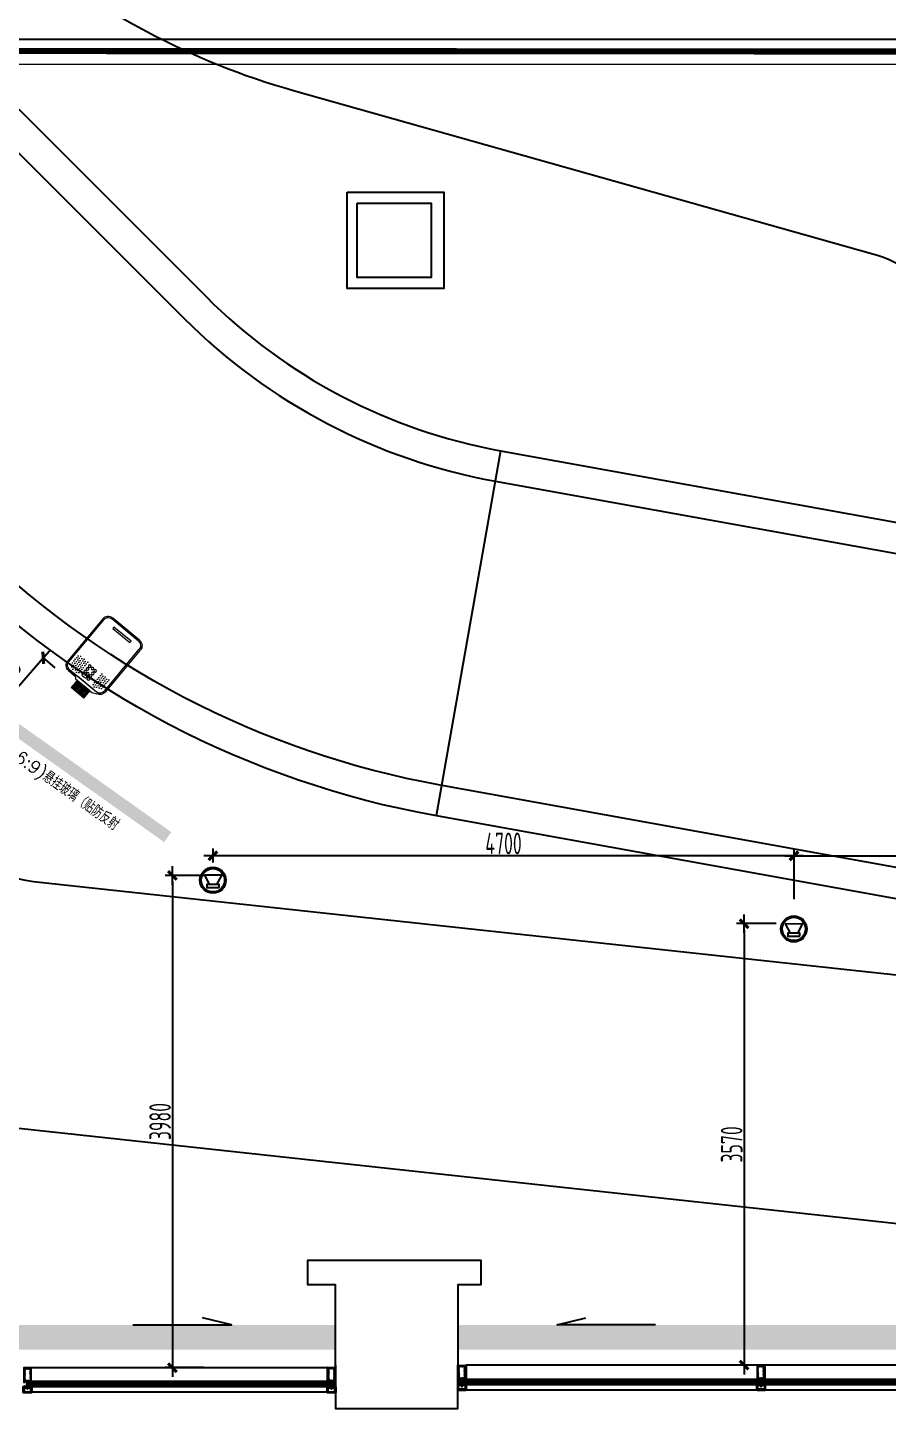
# Model space of a CAD drawing. Header units: millimetres. Extents: x 89805 to 1757503, y 48266 to 267832.
# Drawn here: x 939171 to 946126, y 124776 to 135947 of the extents above; entities that cross this region are included whole.
import ezdxf

# ---------------------------------------------------------------- set-up
doc = ezdxf.new("R2010")
doc.units = ezdxf.units.MM
doc.header["$LTSCALE"] = 1000
doc.linetypes.add('CONTINOUS', pattern=[0])
doc.linetypes.add('HIDDEN', pattern=[9.525, 6.35, -3.175])
for name, color, linetype in [('BZ', 1, 'Continuous'), ('COLU', 7, 'Continuous'), ('G-装饰造型轮廓线', 3, 'Continuous'), ('GASK', 243, 'Continuous'), ('GLASS', 230, 'Continuous'), ('PJ', 4, 'Continuous'), ('PUB_DIM', 3, 'Continuous'), ('SEAL', 95, 'Continuous'), ('TC', 4, 'Continuous'), ('WALL', 111, 'Continuous'), ('WINDOW', 2, 'Continuous'), ('WZ', 3, 'Continuous'), ('XC', 3, 'Continuous'), ('XX', 6, 'HIDDEN'), ('会议', 1, 'Continuous'), ('外挂石材', 31, 'Continuous'), ('多媒体弱电', 5, 'Continuous'), ('标注线', 8, 'Continuous')]:
    doc.layers.add(name, color=color, linetype=linetype)
doc.layers.add('桥架', color=2, linetype='Continuous', lineweight=9)
doc.styles.add('DEQIU', font='hzs.shx', dxfattribs={"width": 0.7, "bigfont": 'hztxt.shx'})
doc.styles.add('DIM_FONT', font='simplex.shx', dxfattribs={"width": 0.7, "bigfont": '@00hzdx.shx'})
doc.styles.get("Standard").update_dxf_attribs({"font": 'txt', "bigfont": 'gbcbig.shx'})
doc.linetypes.add('BATTING', pattern='A,0.0001,-0.1,[134,ltypeshp.shx,S=0.1,R=0,X=-0.1,Y=0],-0.2,[134,ltypeshp.shx,S=0.1,R=180,X=0.1,Y=0],-0.1', length=0.4001)
doc.dimstyles.new('A-50', dxfattribs={"dimscale": 0.5, "dimtxt": 300, "dimasz": 1, "dimexe": 250, "dimexo": 300, "dimgap": 150, "dimtad": 1, "dimdec": 0, "dimrnd": 5, "dimzin": 0, "dimdsep": 46, "dimtxsty": 'DIM_FONT', "dimblk": '_dimx', "dimcen": 0.09, "dimclrt": 7, "dimadec": 0, "dimazin": 0, "dimtfac": 1, "dimtdec": 0, "dimtix": 1, "dimtmove": 2, "dimatfit": 3, "dimldrblk": '_dimx', "dimfxl": 0, "dimtolj": 1, "dimtzin": 0, "dimarcsym": 0})
doc.dimstyles.new('MY-50', dxfattribs={"dimscale": 50, "dimtxt": 3.5, "dimasz": 1, "dimexe": 1.2, "dimexo": 2, "dimgap": 0.25, "dimtad": 1, "dimdec": 0, "dimrnd": 5, "dimdsep": 46, "dimtxsty": 'DEQIU', "dimblk": 'ZHQ-EP', "dimcen": 0.09, "dimclrd": 256, "dimclre": 256, "dimclrt": 40, "dimadec": 0, "dimazin": 0, "dimtm": 1e-09, "dimtfac": 0.434783, "dimtdec": 0, "dimtix": 1, "dimtmove": 2, "dimatfit": 3, "dimldrblk": 'DOT', "dimfxl": 0, "dimtvp": 0.001739, "dimtolj": 1, "dimarcsym": 0})
pattern_1 = [(0, (97513.92, 15201.57), (12.2091667, -24.4183333), [0, -24.4183333])]

# ---------------------------------------------------------------- blocks, each defined once
blk = doc.blocks.new('xjt')
at = {"layer": 'TC'}
h = blk.add_hatch(dxfattribs=at)
h.set_pattern_fill('ANSI37', color=256, scale=0.3, angle=90, style=0)
h.set_pattern_definition([(135, (-101501.351, 55215.8413), (0.67351921, 0.67351921), []), (45, (-101501.351, 55215.8413), (0.67351921, -0.67351921), [])])
edge = h.paths.add_edge_path(flags=16)
edge.add_arc((-101514, 45460), 1.08, 90, 270)
edge.add_line((-101514, 45459), (-101513, 45459))
edge.add_arc((-101513, 45460), 1.08, 270, 450)
edge.add_line((-101513, 45461), (-101514, 45461))
edge = h.paths.add_edge_path(flags=16)
edge.add_arc((-101511, 45462), 0.541, 90, 180, ccw=False)
edge.add_line((-101511, 45462), (-101510, 45462))
edge.add_arc((-101510, 45462), 0.541, 0, 90, ccw=False)
edge.add_line((-101509, 45462), (-101509, 45459))
edge.add_arc((-101510, 45459), 0.541, -90, 0, ccw=False)
edge.add_line((-101510, 45458), (-101511, 45458))
edge.add_arc((-101511, 45459), 0.541, -180, -90, ccw=False)
edge.add_line((-101512, 45459), (-101512, 45462))
edge = h.paths.add_edge_path()
edge.add_arc((-101507, 45455), 0.324, -112.667, 25.355, ccw=False)
edge.add_line((-101507, 45455), (-101509, 45456))
edge.add_arc((-101509, 45455), 1.12, 57.947, 89.8457)
edge.add_line((-101509, 45456), (-101513, 45456))
edge.add_line((-101513, 45456), (-101513, 45458))
edge.add_arc((-101513, 45458), 0.216, -0.0114, 90.0246)
edge.add_line((-101513, 45458), (-101514, 45458))
edge.add_arc((-101514, 45458), 0.216, 89.9994, 180.0015)
edge.add_line((-101514, 45458), (-101514, 45457))
edge.add_arc((-101514, 45457), 0.176, -153.432, 74.1225, ccw=False)
edge.add_line((-101514, 45457), (-101516, 45459))
edge.add_arc((-101514, 45460), 2.16, 139.1688, 220.8359, ccw=False)
edge.add_line((-101516, 45461), (-101514, 45463))
edge.add_arc((-101514, 45463), 0.176, -74.0901, 153.447, ccw=False)
edge.add_line((-101514, 45463), (-101514, 45462))
edge.add_arc((-101514, 45462), 0.216, 179.9901, 270.024)
edge.add_line((-101514, 45462), (-101513, 45462))
edge.add_arc((-101513, 45462), 0.216, 269.9994, 360.0015)
edge.add_line((-101513, 45462), (-101513, 45465))
edge.add_line((-101513, 45465), (-101510, 45465))
edge.add_arc((-101510, 45467), 2.72, -87.266, -57.1439)
edge.add_line((-101509, 45465), (-101507, 45466))
edge.add_arc((-101507, 45466), 0.378, -35, 137, ccw=False)
edge.add_line((-101507, 45465), (-101507, 45464))
edge.add_arc((-101505, 45460), 5.22, 123.2426, 134.4629)
edge.add_line((-101508, 45464), (-101508, 45463))
edge.add_arc((-101507, 45465), 3.06, 243.9365, 266.7208)
edge.add_line((-101507, 45462), (-101507, 45462))
edge.add_arc((-101507, 45462), 0.324, -58.4296, 71.0549, ccw=False)
edge.add_line((-101507, 45462), (-101508, 45461))
edge.add_arc((-101508, 45461), 0.324, 121.5701, 238.4294)
edge.add_line((-101508, 45461), (-101507, 45460))
edge.add_arc((-101507, 45460), 0.324, -58.4294, 58.4298, ccw=False)
edge.add_line((-101507, 45460), (-101508, 45459))
edge.add_arc((-101508, 45459), 0.324, 121.5703, 238.4294)
edge.add_line((-101508, 45459), (-101507, 45458))
edge.add_arc((-101507, 45458), 0.324, -58.4294, 58.4298, ccw=False)
edge.add_line((-101507, 45458), (-101508, 45457))
edge.add_arc((-101508, 45457), 0.324, 121.5656, 201.6411)
edge.add_line((-101508, 45457), (-101507, 45455))
at = {"layer": 'GASK'}
for points in [[(-101507, 45455, -0.687422), (-101507, 45455), (-101509, 45456, 0.14009), (-101509, 45456), (-101513, 45456), (-101513, 45458, 0.414398), (-101513, 45458), (-101514, 45458, 0.414224), (-101514, 45458), (-101514, 45457, -1.533331), (-101515, 45457), (-101516, 45459, -0.37223), (-101516, 45461), (-101515, 45463, -1.533076), (-101514, 45463), (-101514, 45462, 0.414387), (-101514, 45462), (-101513, 45462, 0.414224), (-101513, 45462), (-101513, 45465), (-101510, 45465, 0.132195), (-101509, 45465), (-101507, 45466, -0.932515), (-101507, 45465), (-101507, 45464, 0.048997), (-101508, 45464), (-101508, 45463, 0.099744), (-101507, 45462), (-101507, 45462, -0.633913), (-101507, 45462), (-101508, 45461, 0.559221), (-101508, 45461), (-101507, 45460, -0.55922), (-101507, 45460), (-101508, 45459, 0.55922), (-101508, 45459), (-101507, 45458, -0.55922), (-101507, 45458), (-101508, 45457, 0.364343), (-101508, 45457)], [(-101514, 45461, 1), (-101514, 45459), (-101513, 45459, 1), (-101513, 45461)], [(-101512, 45462, -0.414214), (-101511, 45462), (-101510, 45462, -0.414214), (-101509, 45462), (-101509, 45459, -0.414214), (-101510, 45458), (-101511, 45458, -0.414214), (-101512, 45459)]]:
    blk.add_lwpolyline(points, format="xyb", close=True, dxfattribs=at)
blk = doc.blocks.new('ewgfg')
at = {"layer": 'SEAL'}
h = blk.add_hatch(dxfattribs=at)
h.set_pattern_fill('ANSI31', color=256, scale=0.4, style=0)
h.set_pattern_definition([(45, (-4249.88207, 19747.53816), (-0.35355339, 0.35355339), [])])
edge = h.paths.add_edge_path()
edge.add_arc((1977, 2078), 7.76, 344.1575, 391.9326)
edge.add_line((1983, 2082), (1986, 2082))
edge.add_arc((1986, 2081), 0.378, 151.3361, 227)
edge.add_line((1986, 2081), (1987, 2080))
edge.add_arc((1985, 2079), 2.72, 2.734, 32.8561, ccw=False)
edge.add_line((1987, 2079), (1987, 2076))
edge.add_line((1987, 2076), (1986, 2076))
edge.add_arc((1986, 2075), 0.5, 90, 200)
edge.add_line((1985, 2075), (1985, 2075))
edge.add_line((1985, 2075), (1985, 2075))
edge.add_line((1985, 2075), (1985, 2075))
edge.add_arc((1985, 2075), 0.5, 19.5621, 146.1659)
at = {"layer": 'TC'}
h = blk.add_hatch(dxfattribs=at)
h.set_pattern_fill('AR-SAND', color=256, scale=0.4, style=0)
h.set_pattern_definition([(37.5, (1983.476, 2074.86), (-0.64, 19.577), [0, -15.443, 0, -17.272, 0, -16.51]), (7.5, (1983.476, 2074.86), (17.98, 28.673), [0, -8.331, 0, -13.919, 0, -5.334]), (327.5, (1970.979, 2074.86), (31.64, 0.057), [0, -5.08, 0, -18.288, 0, -23.876]), (317.5, (1970.98, 2074.86), (30.542, 8.917), [0, -2.54, 0, -11.989, 0, -13.716])])
h.paths.add_polyline_path([(1983, 2082), (1989, 2082), (1989, 2075), (1983, 2075)])
at = {"layer": 'SEAL'}
blk.add_arc((1977, 2078), 7.76, 342.0085, 31.9326, dxfattribs=at)
at = {"layer": '标注线', "rotation": 90}
blk.add_blockref('xjt', (47452, 103589), dxfattribs=at)
blk = doc.blocks.new('M8T')
at = {"layer": 'PJ'}
blk.add_line((0, -5), (0, 0), dxfattribs=at)
blk.add_lwpolyline([(-5, 0), (-5, 0), (5, 0), (5, 0)], dxfattribs=at)
blk.add_lwpolyline([(-7, 0), (7, 0), (7, -5), (6, -5), (-6, -5), (-7, -5)], close=True, dxfattribs=at)
blk.add_lwpolyline([(-7, -5, 0.154701), (0, -5, 1.166596), (0, -5, 0.154701), (7, -5)], format="xyb", dxfattribs=at)
blk = doc.blocks.new('A$C0DF30340')
at = {"layer": 'GASK'}
h = blk.add_hatch(dxfattribs=at)
h.set_pattern_fill('ANSI37', color=256, scale=10, angle=-90, style=0)
h.set_pattern_definition([(315, (-6739.0329, 24457.4036), (0.883883476, 0.883883476), []), (45, (-6739.0329, 24457.4036), (-0.883883476, 0.883883476), [])])
h.paths.add_polyline_path([(9, -13), (9, -15), (-8, -15), (-8, -13)])
at = {"lineweight": 35}
for points in [[(30, -16, -0.339454), (30, -15), (31, -14), (32, -14), (32, -58), (-33, -58), (-33, -14), (-31, -14), (-30, -15, -0.339454), (-30, -16), (-31, -17), (-31, -21), (-28, -21), (-28, -22), (-31, -22), (-31, -56), (31, -56), (31, -22), (28, -22), (28, -21), (31, -21), (31, -17)], [(30, -17, 0.339454), (30, -16), (29, -16), (30, -14, 0.57735), (30, -13), (27, -13, 0.414214), (26, -14), (26, -14, 0.414214), (27, -15), (28, -15, -0.414214), (28, -15), (28, -16, -0.414214), (28, -17), (22, -17, -0.414214), (22, -16), (22, -15, -0.414214), (22, -15), (23, -15, 0.414214), (23, -14), (23, -14, 0.414214), (23, -13), (21, -13, 0.414214), (20, -14), (20, -17), (13, -17), (10, -15), (9, -13), (9, -13), (9, -15), (0, -15), (-8, -15), (-8, -13), (-9, -13), (-10, -15), (-13, -17), (-20, -17), (-20, -14, 0.414214), (-21, -13), (-23, -13, 0.414214), (-23, -14), (-23, -14, 0.414214), (-23, -15), (-22, -15, -0.414214), (-22, -15), (-22, -16, -0.414214), (-22, -17), (-28, -17, -0.414214), (-28, -16), (-28, -15, -0.414214), (-28, -15), (-27, -15, 0.414214), (-26, -14), (-26, -14, 0.414214), (-27, -13), (-30, -13, 0.57735), (-30, -14), (-29, -16), (-30, -16, 0.339454), (-30, -17), (-29, -20), (-28, -20), (-28, -19), (-8, -19), (-8, -18), (-1, -18, 0.198912), (0, -18), (0, -18, -0.414214), (0, -18), (0, -18, 0.198912), (1, -18), (9, -18), (9, -19), (28, -19), (28, -20), (29, -20)]]:
    blk.add_lwpolyline(points, format="xyb", close=True, dxfattribs=at)
at = {"layer": 'GASK'}
blk.add_lwpolyline([(9, -13), (9, -15), (-8, -15), (-8, -13)], close=True, dxfattribs=at)
at = {"layer": 'PJ'}
for p, q in [((-5, -20), (-6, -20)), ((-6, -20), (-6, -25)), ((-5, -25), (-6, -25)), ((5, -20), (-5, -20)), ((5, -25), (-5, -25)), ((-3, -13), (-3, -10)), ((-3, -20), (-3, -25)), ((-3, -30), (-3, -25)), ((-3, -29), (3, -29)), ((-2, -13), (-2, -10)), ((-1, -18), (0, -20)), ((0, -18), (1, -20)), ((2, -13), (2, -10)), ((2, -30), (2, -25)), ((3, -13), (3, -10)), ((3, -20), (3, -25)), ((5, -20), (6, -20)), ((5, -25), (6, -25)), ((6, -20), (6, -25))]:
    blk.add_line(p, q, dxfattribs=at)
at = {"layer": 'PJ', "color": 1}
blk.add_lwpolyline([(-7, -19), (-6, -18), (0, -18), (6, -18), (8, -20)], dxfattribs=at)
at = {"layer": 'PJ'}
blk.add_lwpolyline([(-5, -20), (5, -20), (5, -18), (-5, -18)], close=True, dxfattribs=at)
blk.add_lwpolyline([(3, -25), (3, -29), (2, -30), (-3, -30), (-3, -29), (-3, -25)], dxfattribs=at)
for centre, start, end in [((-6, -29), 72.412, 85.6435), ((-6, -15), 274.3565, 287.588), ((0, -29), 72.412, 107.588), ((0, -15), 252.412, 287.588), ((6, -29), 94.3565, 107.588), ((6, -15), 252.412, 265.6435)]:
    blk.add_arc(centre, 9.55, start, end, dxfattribs=at)
at = {"layer": 'PJ', "xscale": 0.75, "yscale": 0.75, "zscale": 0.75, "rotation": 180}
blk.add_blockref('M8T', (0, -10), dxfattribs=at)
at = {"layer": 'WZ'}
blk.add_blockref('ewgfg', (-2017, -2089), dxfattribs=at)
at = {"layer": 'WZ', "xscale": -1}
blk.add_blockref('ewgfg', (2017, -2089), dxfattribs=at)
blk = doc.blocks.new('136EM1283T+20')
at = {"lineweight": 15, "ltscale": 2}
h = blk.add_hatch(dxfattribs=at)
h.set_pattern_fill('ANSI37', color=1, scale=0.45, style=0)
h.set_pattern_definition([(45, (-7.1094, 124.7), (-1.01028, 1.01028), []), (135, (-7.1094, 124.7), (-1.01028, -1.01028), [])])
edge = h.paths.add_edge_path()
edge.add_line((-4, 135), (-4, 136))
edge.add_arc((-3, 136), 1.2, 150, 180, ccw=False)
edge.add_line((-4, 137), (-4, 138))
edge.add_line((-4, 138), (-3, 139))
edge.add_arc((-3, 139), 0.21, 330, 360)
edge.add_line((-3, 139), (-3, 139))
edge.add_arc((-3, 139), 0.4, 360, 450)
edge.add_line((-3, 139), (-7, 139))
edge.add_arc((-7, 139), 0.4, 90, 180)
edge.add_line((-7, 139), (-7, 139))
edge.add_arc((-7, 139), 0.21, 180, 210)
edge.add_line((-7, 139), (-7, 138))
edge.add_line((-7, 138), (-6, 137))
edge.add_arc((-7, 136), 1.2, 0, 30, ccw=False)
edge.add_line((-6, 136), (-6, 135))
edge.add_line((-6, 135), (-6, 128))
edge.add_arc((-7, 128), 1.2, 330, 360, ccw=False)
edge.add_line((-6, 127), (-7, 127))
edge.add_line((-7, 127), (-7, 126))
edge.add_arc((-7, 125), 0.21, 150, 180)
edge.add_line((-7, 125), (-7, 125))
edge.add_arc((-7, 125), 0.4, 180, 270)
edge.add_line((-7, 125), (-3, 125))
edge.add_arc((-3, 125), 0.4, 270, 360)
edge.add_line((-3, 125), (-3, 125))
edge.add_arc((-3, 125), 0.21, 0, 30)
edge.add_line((-3, 126), (-4, 127))
edge.add_line((-4, 127), (-4, 127))
edge.add_arc((-3, 128), 1.2, 180, 210, ccw=False)
edge.add_line((-4, 128), (-4, 135))
h = blk.add_hatch(dxfattribs=at)
h.set_pattern_fill('ANSI37', color=1, scale=0.45, style=0)
h.set_pattern_definition([(45, (2.9093, 124.7), (-1.01028, 1.01028), []), (135, (2.9093, 124.7), (-1.01028, -1.01028), [])])
edge = h.paths.add_edge_path()
edge.add_line((4, 135), (4, 136))
edge.add_arc((3, 136), 1.2, 360, 390)
edge.add_line((4, 137), (4, 138))
edge.add_line((4, 138), (3, 139))
edge.add_arc((3, 139), 0.21, 180, 210, ccw=False)
edge.add_line((3, 139), (3, 139))
edge.add_arc((3, 139), 0.4, 90, 180, ccw=False)
edge.add_line((3, 139), (7, 139))
edge.add_arc((7, 139), 0.4, 0, 90, ccw=False)
edge.add_line((7, 139), (7, 139))
edge.add_arc((7, 139), 0.21, -30, 0, ccw=False)
edge.add_line((7, 139), (6, 138))
edge.add_line((6, 138), (6, 137))
edge.add_arc((7, 136), 1.2, 150, 180)
edge.add_line((6, 136), (6, 135))
edge.add_line((6, 135), (6, 128))
edge.add_arc((7, 128), 1.2, 180, 210)
edge.add_line((6, 127), (6, 127))
edge.add_line((6, 127), (7, 126))
edge.add_arc((7, 125), 0.21, 0, 30, ccw=False)
edge.add_line((7, 125), (7, 125))
edge.add_arc((7, 125), 0.4, 270, 360, ccw=False)
edge.add_line((7, 125), (3, 125))
edge.add_arc((3, 125), 0.4, 180, 270, ccw=False)
edge.add_line((3, 125), (3, 125))
edge.add_arc((3, 125), 0.21, 150, 180, ccw=False)
edge.add_line((3, 126), (4, 127))
edge.add_line((4, 127), (4, 127))
edge.add_arc((3, 128), 1.2, 330, 360)
edge.add_line((4, 128), (4, 135))
at = {"color": 1, "lineweight": 15, "ltscale": 2}
for points in [[(-4, 135), (-4, 136, -0.131652), (-4, 137), (-4, 138), (-3, 139, 0.131652), (-3, 139), (-3, 139, 0.414214), (-3, 139), (-7, 139, 0.414214), (-7, 139), (-7, 139, 0.131652), (-7, 139), (-7, 138), (-6, 137, -0.131652), (-6, 136), (-6, 135), (-6, 128, -0.131652), (-6, 127), (-7, 127), (-7, 126, 0.131652), (-7, 125), (-7, 125, 0.414214), (-7, 125), (-3, 125, 0.414214), (-3, 125), (-3, 125, 0.131652), (-3, 126), (-4, 127), (-4, 127, -0.131652), (-4, 128)], [(4, 135), (4, 136, 0.131652), (4, 137), (4, 138), (3, 139, -0.131652), (3, 139), (3, 139, -0.414214), (3, 139), (7, 139, -0.414214), (7, 139), (7, 139, -0.131652), (7, 139), (6, 138), (6, 137, 0.131652), (6, 136), (6, 135), (6, 128, 0.131652), (6, 127), (6, 127), (7, 126, -0.131652), (7, 125), (7, 125, -0.414214), (7, 125), (3, 125, -0.414214), (3, 125), (3, 125, -0.131652), (3, 126), (4, 127), (4, 127, 0.131652), (4, 128)]]:
    blk.add_lwpolyline(points, format="xyb", close=True, dxfattribs=at)
at = {"layer": 'XC', "lineweight": 15}
for points in [[(30, 119), (29, 119, -0.414214), (29, 119, -0.414214), (30, 120), (32, 120, -0.414214), (32, 120), (32, 0), (-32, 0), (-32, 120, -0.414214), (-32, 120), (-30, 120, -0.414214), (-29, 119, -0.414214), (-29, 119), (-30, 119, 0.414214), (-30, 119), (-30, 116, 0.414213), (-30, 116), (-25, 116, 0.414214), (-24, 116), (-24, 119, 0.414214), (-25, 119), (-26, 119, -0.414214), (-26, 119, -0.413525), (-25, 120), (-20, 120, -0.414214), (-20, 120), (-20, 119, -0.414214), (-20, 118), (-22, 118, 0.414214), (-22, 118), (-22, 116, 0.414214), (-22, 116), (-9, 116, 0.414214), (-9, 116), (-9, 126, 0.414214), (-9, 126), (-9, 126), (-10, 128, -0.537319), (-10, 128), (-7, 128, -0.176327), (-7, 128), (-7, 128, -0.57735), (-7, 127), (-7, 127, 0.267949), (-7, 127), (-8, 125), (-8, 125, 0.598837), (-7, 125, -0.236068), (-7, 125), (-3, 125, 0.414214), (-3, 125), (-3, 125), (-4, 127, -0.585007), (-4, 127), (-2, 127, -0.261824), (-1, 127), (0, 125, 0.562186), (0, 125), (1, 127, -0.261824), (2, 127), (4, 127, -0.585007), (4, 127), (3, 125), (3, 125, 0.414214), (3, 125), (7, 125, -0.236068), (7, 125, 0.598837), (8, 125), (8, 125), (7, 127, 0.267949), (7, 127), (7, 127, -0.57735), (7, 128), (7, 128, -0.176327), (7, 128), (10, 128, -0.537319), (10, 128), (9, 126), (9, 126, 0.414214), (9, 126), (9, 116, 0.414214), (9, 116), (22, 116, 0.414214), (22, 116), (22, 118, 0.414214), (22, 118), (20, 118, -0.414214), (20, 119), (20, 120, -0.414214), (20, 120), (25, 120, -0.413525), (26, 119, -0.414214), (26, 119), (25, 119, 0.414214), (24, 119), (24, 116, 0.414214), (25, 116), (30, 116, 0.414213), (31, 116), (31, 119, 0.414214)], [(-29, 113), (-7, 113, 0.414214), (-7, 114), (-7, 122, -0.414214), (-6, 122), (6, 122, -0.414214), (6, 122), (6, 114, 0.414214), (7, 113), (29, 113, -0.414214), (30, 112), (30, 5, -0.414214), (29, 4), (-29, 4, -0.414214), (-30, 5), (-30, 112, -0.414214)]]:
    blk.add_lwpolyline(points, format="xyb", close=True, dxfattribs=at)
at = {"layer": 'XC', "lineweight": 15, "ltscale": 2}
blk.add_lwpolyline([(5, 152, -0.414214), (5, 152), (5, 147, -0.414214), (5, 146), (3, 146, 0.414214), (3, 146), (3, 143, -0.414214), (3, 142), (-3, 142, -0.414214), (-3, 143), (-3, 146, 0.414214), (-3, 146), (-5, 146, -0.414214), (-5, 147), (-5, 152, -0.414214), (-5, 152), (-3, 152, 0.414214), (-3, 153), (-3, 155, 0.414214), (-4, 156), (-9, 156, 0.414215), (-9, 155), (-9, 138, -0.414214), (-9, 138), (-9, 138), (-10, 136, 0.537319), (-10, 136), (-7, 136, 0.176327), (-7, 136), (-7, 137, 0.57735), (-7, 137), (-7, 137, -0.267949), (-7, 137), (-8, 139), (-8, 139, -0.598837), (-7, 140, 0.236068), (-7, 139), (-3, 139, -0.414214), (-3, 139), (-3, 139), (-4, 137, 0.585007), (-4, 137), (-2, 137, 0.261824), (-1, 137), (0, 139, -0.562186), (0, 139), (1, 137, 0.261824), (2, 137), (4, 137, 0.585007), (4, 137), (3, 139), (3, 139, -0.414214), (3, 139), (7, 139, 0.236068), (7, 140, -0.598837), (8, 139), (8, 139), (7, 137, -0.267949), (7, 137), (7, 137, 0.57735), (7, 137), (7, 136, 0.176327), (7, 136), (10, 136, 0.537319), (10, 136), (9, 138), (9, 138, -0.414214), (9, 138), (9, 155, 0.414214), (8, 156), (4, 156, 0.414214), (3, 155), (3, 153, 0.414214), (3, 152)], format="xyb", close=True, dxfattribs=at)
blk = doc.blocks.new('Roberto方案')
at = {"color": 8, "ltscale": 0.7}
blk.add_line((1691650, 308048, 57), (1691129, 305094, 57), dxfattribs=at)
for points, elevation in [([(1687731, 312155, 0.107067), (1689975, 310963), (1694652, 309644, -0.335781), (1695526, 308489)], 37), ([(1695011, 301776), (1687655, 302576, -0.260725), (1685267, 304274), (1684607, 305669, 0.289853), (1683706, 306239), (1682451, 306239, 0.414214), (1681951, 305739), (1681951, 304193, -0.414214), (1679351, 301593)], -3), ([(1679951, 305739, -0.414214), (1682451, 308239), (1683702, 308239, -0.289853), (1686416, 306521), (1687075, 305130, 0.260725), (1687871, 304564), (1695324, 303757, 0.328763)], -3)]:
    blk.add_lwpolyline(points, format="xyb", dxfattribs=dict(at, elevation=elevation))
at = {"color": 8, "ltscale": 0.7, "elevation": 57}
for points in [[(1675662, 315569), (1682234, 314410, -0.153915), (1686235, 312328), (1689268, 309295, 0.152859), (1691650, 308048), (1697291, 307029, -0.359482), (1697775, 306447), (1697775, 304240, -0.467565), (1697434, 303955), (1691118, 305096, -0.152859), (1687147, 307173), (1684114, 310206, 0.153915), (1681713, 311456), (1675806, 312498, -0.36397), (1675310, 313089), (1675310, 315274, -0.466308)], [(1675619, 315323), (1682191, 314164, -0.153915), (1686058, 312151), (1689091, 309118, 0.152859), (1691606, 307802), (1697246, 306784, -0.358443), (1697525, 306447), (1697525, 304240, -0.467565), (1697479, 304201), (1691162, 305342, -0.152859), (1687324, 307350), (1684291, 310383, 0.153915), (1681757, 311702), (1675849, 312744, -0.36397), (1675560, 313089), (1675560, 315274, -0.466308)]]:
    blk.add_lwpolyline(points, format="xyb", close=True, dxfattribs=at)
at = {"color": 7, "ltscale": 0.7, "const_width": 100, "elevation": -7}
blk.add_lwpolyline([(1687056, 306275), (1688958, 304922)], dxfattribs=at)
at = {"color": 7, "ltscale": 0.7, "insert": (1687388, 305903, -28), "char_height": 100, "width": 1513.59, "attachment_point": 1, "rotation": 324.4513}
blk.add_mtext('100"(16:9)悬挂玻璃（贴防反射膜）', dxfattribs=at)
blk = doc.blocks.new('ty')
at = {"layer": '会议', "lineweight": 0}
h = blk.add_hatch(dxfattribs=at)
h.set_pattern_fill('DOTS', color=5, scale=448, angle=270, style=0)
h.set_pattern_definition(pattern_1)
edge = h.paths.add_edge_path()
edge.add_ellipse((618, 153), major_axis=(-53, 53), ratio=1, start_angle=225, end_angle=315)
edge.add_line((618, 228), (532, 228))
edge.add_line((532, 228), (532, 84))
edge.add_line((532, 84), (693, 84))
edge.add_line((693, 84), (693, 153))
h = blk.add_hatch(dxfattribs=at)
h.set_pattern_fill('DOTS', color=5, scale=448, angle=270, style=0)
h.set_pattern_definition(pattern_1)
edge = h.paths.add_edge_path()
edge.add_ellipse((618, -153), major_axis=(53, 53), ratio=1, start_angle=225, end_angle=315, ccw=False)
edge.add_line((618, -228), (532, -228))
edge.add_line((532, -228), (532, -84))
edge.add_line((532, -84), (693, -84))
edge.add_line((693, -84), (693, -153))
at = {"layer": '会议', "color": 5, "lineweight": 0}
for p, q in [((0, 187), (0, -187)), ((15, 187), (15, -187)), ((658, 262), (75, 262)), ((658, 247), (75, 247)), ((718, -187), (718, 187)), ((718, 152), (718, -76)), ((754, -76), (754, 152)), ((66, 125), (66, -113)), ((85, 125), (66, 125)), ((85, -113), (85, 125)), ((754, 126), (754, -50)), ((771, 126), (754, 126)), ((771, 126), (771, -50)), ((782, 126), (771, 126)), ((771, -50), (771, 126)), ((782, 126), (782, -50)), ((782, -50), (782, 126)), ((854, 126), (782, 126)), ((854, 111), (782, 111)), ((854, 96), (782, 96)), ((854, 81), (782, 81)), ((854, 66), (782, 66)), ((854, 51), (782, 51)), ((854, 36), (782, 36)), ((854, 21), (782, 21)), ((854, 6), (782, 6)), ((854, 126), (854, -50)), ((66, -113), (85, -113)), ((733, -187), (733, -94)), ((754, -50), (771, -50)), ((771, -50), (782, -50)), ((854, -9), (782, -9)), ((854, -24), (782, -24)), ((854, -39), (782, -39)), ((782, -50), (854, -50)), ((75, -247), (658, -247)), ((75, -262), (658, -262))]:
    blk.add_line(p, q, dxfattribs=at)
at = {"layer": '会议', "color": 5, "lineweight": 0, "extrusion": (0, 0, -1)}
for centre, major_axis, ratio, start_param, end_param in [((75, 187), (-53, 53), 1, 5.497787, 7.068583), ((75, 187), (-42.4, 42.4), 1, 5.497787, 7.068583), ((658, 187), (-53, 53), 1, 0.785398, 2.121825), ((658, 187), (42.4, 42.4), 1, 5.497787, 7.068583), ((911, 252), (173, 69), 1, 2.957483, 3.26624), ((553, 31), (-10.2, 10.2), 1, 3.926991, 10.210176), ((553, -6), (-10.2, 10.2), 1, 3.926991, 10.210176), ((591, 31), (-10.2, 10.2), 1, 3.926991, 10.210176), ((628, 31), (-10.2, 10.2), 1, 3.926991, 10.210176), ((628, -6), (-10.2, 10.2), 1, 3.926991, 10.210176), ((666, 31), (-10.2, 10.2), 1, 3.926991, 10.210176), ((666, -25), (0, 33.2), 0.467648, 3.141593, 9.424778), ((553, -44), (-10.2, 10.2), 1, 3.926991, 10.210176), ((591, -44), (-10.2, 10.2), 1, 3.926991, 10.210176), ((628, -44), (-10.2, 10.2), 1, 3.926991, 10.210176), ((791, -140), (-52.5, 52.5), 1, 5.657537, 6.540911), ((75, -187), (-53, 53), 1, 3.926991, 5.497787), ((75, -187), (42.4, 42.4), 1, 2.356194, 3.926991), ((658, -187), (-42.4, 42.4), 1, 2.356194, 3.926991), ((658, -187), (-53, 53), 1, 2.356194, 3.926991)]:
    blk.add_ellipse(centre, major_axis=major_axis, ratio=ratio, start_param=start_param, end_param=end_param, dxfattribs=at)
blk = doc.blocks.new('_dimx')
blk.add_line((-150, 0), (150, 0))
at = {"const_width": 50}
blk.add_lwpolyline([(-70, -70), (70, 70)], dxfattribs=at)
blk = doc.blocks.new('*D58')
at = {"layer": 'Defpoints', "color": 0}
for p in [(938996, 131111), (939298, 130849), (938601, 130657, -4)]:
    blk.add_point(p, dxfattribs=at)
at = {"layer": 'WINDOW', "color": 0, "lineweight": -2}
for p, q in [((938903, 130395), (939297, 130849)), ((939295, 130852), (939392, 130767)), ((938900, 130397), (938997, 130313))]:
    blk.add_line(p, q, dxfattribs=at)
at = {"layer": 'WINDOW', "color": 0, "lineweight": -2, "yscale": 0.5, "zscale": 0.5000000000000004}
for p, xscale, rotation in [((939298, 130849), 0.4999999999999999, 49.04673078354769), ((938903, 130395), 0.5, 229.0467307835476)]:
    blk.add_blockref('_dimx', p, dxfattribs=dict(at, xscale=xscale, rotation=rotation))
at = {"layer": 'WINDOW', "color": 7, "insert": (938987, 130720), "char_height": 150, "attachment_point": 5, "rotation": 49.0467, "style": 'DIM_FONT'}
blk.add_mtext('\\A1;600', dxfattribs=at)
blk = doc.blocks.new('喇叭')
at = {"layer": '会议', "color": 5}
for p, q in [((-132, 77), (131, 84)), ((-132, 77), (-53, -67)), ((131, 84), (58, -64))]:
    blk.add_line(p, q, dxfattribs=at)
blk.add_lwpolyline([(95, -106), (94, -63), (-89, -68), (-88, -111)], close=True, dxfattribs=at)
for radius in [197, 177]:
    blk.add_circle((0, 0), radius, dxfattribs=at)
blk = doc.blocks.new('ZHQ-EP')
blk.add_line((-1.5, 0), (1.5, 0))
at = {"const_width": 0.5}
blk.add_lwpolyline([(-0.7, -0.7), (0.7, 0.7)], dxfattribs=at)
blk = doc.blocks.new('*D84')
at = {"layer": 'Defpoints', "color": 0}
for p in [(940696, 129088), (940343, 125106), (940696, 125106)]:
    blk.add_point(p, dxfattribs=at)
at = {"layer": 'WINDOW', "lineweight": -2}
for p, q in [((940596, 129088), (940283, 129088)), ((940343, 129038), (940343, 125156)), ((940596, 125106), (940283, 125106))]:
    blk.add_line(p, q, dxfattribs=at)
at = {"layer": 'WINDOW', "lineweight": -2, "xscale": 50, "yscale": 50, "zscale": 50}
for p, rotation in [((940343, 129088), 90), ((940343, 125106), 270)]:
    blk.add_blockref('ZHQ-EP', p, dxfattribs=dict(at, rotation=rotation))
at = {"layer": 'WINDOW', "color": 40, "insert": (940243, 127097), "char_height": 175, "attachment_point": 5, "rotation": 90, "style": 'DEQIU'}
blk.add_mtext('\\A1;3980', dxfattribs=at)
blk = doc.blocks.new('_Dot')
at = {"color": 0, "linetype": 'ByBlock', "lineweight": -2}
blk.add_line((-0.5, 0), (-1, 0), dxfattribs=at)
at = {"color": 0, "linetype": 'ByBlock', "const_width": 0.5}
blk.add_lwpolyline([(-0.25, 0, 1), (0.25, 0, 1)], format="xyb", close=True, dxfattribs=at)
blk = doc.blocks.new('*D85')
at = {"layer": 'Defpoints', "color": 0}
for p in [(945326, 128698), (944967, 125126), (945326, 125126)]:
    blk.add_point(p, dxfattribs=at)
at = {"layer": 'WINDOW', "lineweight": -2}
for p, q in [((945226, 128698), (944907, 128698)), ((944967, 128648), (944967, 125176)), ((945226, 125126), (944907, 125126))]:
    blk.add_line(p, q, dxfattribs=at)
at = {"layer": 'WINDOW', "lineweight": -2, "xscale": 50, "yscale": 50, "zscale": 50}
for p, rotation in [((944967, 128698), 90), ((944967, 125126), 270)]:
    blk.add_blockref('ZHQ-EP', p, dxfattribs=dict(at, rotation=rotation))
at = {"layer": 'WINDOW', "color": 40, "insert": (944867, 126912), "char_height": 175, "attachment_point": 5, "rotation": 90, "style": 'DEQIU'}
blk.add_mtext('\\A1;3570', dxfattribs=at)
blk = doc.blocks.new('*D86')
at = {"layer": 'Defpoints', "color": 0}
for p in [(949872, 129247), (945371, 128698), (949872, 128698)]:
    blk.add_point(p, dxfattribs=at)
at = {"layer": 'WINDOW', "lineweight": -2}
for p, q in [((945371, 128897), (945371, 129307)), ((945421, 129247), (949822, 129247)), ((949872, 128897), (949872, 129307))]:
    blk.add_line(p, q, dxfattribs=at)
at = {"layer": 'WINDOW', "lineweight": -2, "xscale": 50, "yscale": 50, "zscale": 50, "rotation": 180}
blk.add_blockref('ZHQ-EP', (945371, 129247), dxfattribs=at)
at = {"layer": 'WINDOW', "lineweight": -2, "xscale": 50, "yscale": 50, "zscale": 50}
blk.add_blockref('ZHQ-EP', (949872, 129247), dxfattribs=at)
at = {"layer": 'WINDOW', "color": 40, "insert": (947621, 129347), "char_height": 175, "attachment_point": 5, "style": 'DEQIU'}
blk.add_mtext('\\A1;4500', dxfattribs=at)
blk = doc.blocks.new('*D87')
at = {"layer": 'Defpoints', "color": 0}
for p in [(940671, 129247), (940671, 129092), (945371, 128698)]:
    blk.add_point(p, dxfattribs=at)
at = {"layer": 'WINDOW', "lineweight": -2}
for p, q in [((940671, 129192), (940671, 129307)), ((945321, 129247), (940721, 129247)), ((945371, 128897), (945371, 129307))]:
    blk.add_line(p, q, dxfattribs=at)
at = {"layer": 'WINDOW', "lineweight": -2, "xscale": 50, "yscale": 50, "zscale": 50, "rotation": 180}
blk.add_blockref('ZHQ-EP', (940671, 129247), dxfattribs=at)
at = {"layer": 'WINDOW', "lineweight": -2, "xscale": 50, "yscale": 50, "zscale": 50}
blk.add_blockref('ZHQ-EP', (945371, 129247), dxfattribs=at)
at = {"layer": 'WINDOW', "color": 40, "insert": (943021, 129347), "char_height": 175, "attachment_point": 5, "style": 'DEQIU'}
blk.add_mtext('\\A1;4700', dxfattribs=at)

msp = doc.modelspace()

# ---------------------------------------------------------------- hatches: boundary and pattern name
at = {"layer": 'TC'}
h = msp.add_hatch(dxfattribs=at)
h.set_pattern_fill('ANSI32', color=256, scale=20, style=0, double=1)
h.set_pattern_definition([(45, (1439823.033, -2383902.6736), (-5.303300859, 5.303300859), []), (45, (1439826.5686, -2383902.6736), (-5.303300859, 5.303300859), [])])
h.paths.add_polyline_path([(942703.5, 125025), (942665.5, 125025), (942665.5, 125113), (942703.5, 125113)], flags=16)
h.paths.add_polyline_path([(942659.5, 125019), (942709.5, 125019), (942709.5, 125119), (942659.5, 125119)])
h = msp.add_hatch(dxfattribs=at)
h.set_pattern_fill('ANSI32', color=256, scale=20, style=0, double=1)
h.set_pattern_definition([(45, (1442242.2, -2383902.6736), (-5.303300859, 5.303300859), []), (45, (1442245.735, -2383902.6736), (-5.303300859, 5.303300859), [])])
h.paths.add_polyline_path([(945122.7, 125025), (945084.7, 125025), (945084.7, 125113), (945122.7, 125113)], flags=16)
h.paths.add_polyline_path([(945078.7, 125019), (945128.7, 125019), (945128.7, 125119), (945078.7, 125119)])
h = msp.add_hatch(dxfattribs=at)
h.set_pattern_fill('ANSI32', color=256, scale=20, style=0, double=1)
h.set_pattern_definition([(135, (442031.866, -2383922.675), (5.303300859, 5.303300859), []), (135, (442028.331, -2383922.675), (5.303300859, 5.303300859), [])])
h.paths.add_polyline_path([(939151.4, 125005), (939189.4, 125005), (939189.4, 125093), (939151.4, 125093)], flags=16)
h.paths.add_polyline_path([(939195.4, 124999), (939145.4, 124999), (939145.4, 125099), (939195.4, 125099)])
h = msp.add_hatch(dxfattribs=at)
h.set_pattern_fill('ANSI32', color=256, scale=20, style=0, double=1)
h.set_pattern_definition([(135, (444491.033, -2383922.675), (5.303300859, 5.303300859), []), (135, (444487.497, -2383922.675), (5.303300859, 5.303300859), [])])
h.paths.add_polyline_path([(941610.5, 125005), (941648.5, 125005), (941648.5, 125093), (941610.5, 125093)], flags=16)
h.paths.add_polyline_path([(941654.5, 124999), (941604.5, 124999), (941604.5, 125099), (941654.5, 125099)])

# ---------------------------------------------------------------- linework, layer by layer
at = {"color": 8, "linetype": 'BATTING', "ltscale": 0.2, "const_width": 200}
for points in [[(934262, 125351.5), (941662, 125351.5)], [(942652, 125351.9), (950057, 125351.9)]]:
    msp.add_lwpolyline(points, dxfattribs=at)
at = {"color": 8, "ltscale": 0.7}
for points in [[(940022.9, 125452.5), (940819.9, 125452.5), (940586.9, 125507.9)], [(944251.2, 125452.9), (943454.2, 125452.9), (943687.2, 125508.3)]]:
    msp.add_lwpolyline(points, dxfattribs=at)
at = {"layer": 'COLU', "color": 8}
msp.add_lwpolyline([(941837, 134526.4), (942437, 134526.4), (942437, 133926.4), (941837, 133926.4)], close=True, dxfattribs=at)
at = {"layer": 'Defpoints', "color": 5}
msp.add_line((950344.3, 135851.8), (935699.1, 135851.8), dxfattribs=at)
at = {"layer": 'G-装饰造型轮廓线', "color": 4, "ltscale": 0.7}
msp.add_lwpolyline([(941662, 125106.5), (941662, 125776.5), (941437, 125776.5), (941437, 125976.4), (942637, 125976.4), (942837, 125976.4), (942837, 125776.5), (942652, 125776.5), (942652, 125126.5)], dxfattribs=at)
at = {"layer": 'GASK', "color": 1}
for points in [[(942719, 125006.5), (942717, 125006.5), (942717, 125126.5), (942719, 125126.5)], [(941595, 124986.5), (941597, 124986.5), (941597, 125106.5), (941595, 125106.5)]]:
    msp.add_lwpolyline(points, close=True, dxfattribs=at)
at = {"layer": 'GLASS'}
for points in [[(941611.5, 124974.5), (939188.4, 124974.5), (939187.4, 124975.5), (939187.4, 124979.5), (939188.4, 124980.5), (941611.5, 124980.5), (941612.5, 124979.5), (941612.5, 124975.5)], [(941611.5, 124956.5), (939188.4, 124956.5), (939187.4, 124957.5), (939187.4, 124961.5), (939188.4, 124962.5), (941611.5, 124962.5), (941612.5, 124961.5), (941612.5, 124957.5)], [(942702.5, 124994.5), (945085.7, 124994.5), (945086.7, 124995.5), (945086.7, 124999.5), (945085.7, 125000.5), (942702.5, 125000.5), (942701.5, 124999.5), (942701.5, 124995.5)], [(942702.5, 124976.5), (945085.7, 124976.5), (945086.7, 124977.5), (945086.7, 124981.5), (945085.7, 124982.5), (942702.5, 124982.5), (942701.5, 124981.5), (942701.5, 124977.5)], [(945119.7, 124994.5), (947552.4, 124994.5), (947553.4, 124995.5), (947553.4, 124999.5), (947552.4, 125000.5), (945119.7, 125000.5), (945118.7, 124999.5), (945118.7, 124995.5)], [(945119.7, 124976.5), (947552.4, 124976.5), (947553.4, 124977.5), (947553.4, 124981.5), (947552.4, 124982.5), (945119.7, 124982.5), (945118.7, 124981.5), (945118.7, 124977.5)]]:
    msp.add_lwpolyline(points, close=True, dxfattribs=at)
at = {"layer": 'PUB_DIM'}
for points in [[(942652, 125006.5), (942667, 125006.5), (942667, 124976.5), (942652, 124976.5)], [(942653.2, 125005.3), (942665.8, 125005.3), (942665.8, 124977.7), (942653.2, 124977.7)], [(941662, 124986.5), (941647, 124986.5), (941647, 124956.5), (941662, 124956.5)], [(941660.8, 124985.3), (941648.2, 124985.3), (941648.2, 124957.7), (941660.8, 124957.7)]]:
    msp.add_lwpolyline(points, close=True, dxfattribs=at)
at = {"layer": 'WALL', "color": 8, "ltscale": 0.7}
msp.add_lwpolyline([(941756.5, 134615.9), (942537.5, 134615.9), (942537.5, 133836.9), (941756.5, 133836.9)], close=True, dxfattribs=at)
at = {"layer": 'WINDOW'}
for p, q in [((941662, 125126.5), (941662, 124926.5)), ((942652, 124926.5), (942652, 125126.5))]:
    msp.add_line(p, q, dxfattribs=at)
at = {"layer": 'WINDOW', "extrusion": (0, 0, -1)}
for p, q in [((941662, 124926.5), (941662, 125126.5)), ((942652, 124926.5), (942652, 125126.5))]:
    msp.add_line(p, q, dxfattribs=at)
at = {"layer": 'XC'}
for points in [[(945071.2, 125126.5), (942719, 125126.5), (942719, 125006.5), (945071.7, 125006.5)], [(947537.9, 125126.5), (945136.2, 125126.5), (945136.2, 125006.5), (947538.4, 125006.5)], [(939202.9, 125106.5), (941595, 125106.5), (941595, 124986.5), (939202.4, 124986.5)], [(941597, 124906.5), (939202.9, 124906.5)], [(942717, 124926.5), (945071.2, 124926.5)], [(945134.2, 124926.5), (947537.9, 124926.5)]]:
    msp.add_lwpolyline(points, dxfattribs=at)
at = {"layer": 'XC', "color": 2}
for points in [[(941597.5, 124950.5), (939202.7, 124950.5)], [(942716.5, 124970.5), (945071.3, 124970.5)], [(945133.7, 124970.5), (947538, 124970.5)]]:
    msp.add_lwpolyline(points, dxfattribs=at)
at = {"layer": 'XX', "linetype": 'CONTINOUS', "ltscale": 3}
for p, q in [((942719, 125013.2), (945071.2, 125013.2)), ((942719, 125010.7), (945071.2, 125010.7)), ((942719, 125008), (945071.2, 125008)), ((945136.2, 125013.2), (947537.9, 125013.2)), ((945136.2, 125010.7), (947537.9, 125010.7)), ((945136.2, 125008), (947537.9, 125008)), ((941595, 124993.2), (939202.9, 124993.2)), ((941595, 124990.7), (939202.9, 124990.7)), ((941595, 124988), (939202.9, 124988))]:
    msp.add_line(p, q, dxfattribs=at)
at = {"layer": '外挂石材', "ltscale": 0.7}
msp.add_lwpolyline([(941662, 125126.5), (941662, 125126.5), (941662, 124776.5), (942652, 124776.5), (942652, 125126.5), (942652, 125126.5)], dxfattribs=at)
at = {"layer": '桥架'}
for p, q in [((950379.1, 135851.8), (932790, 135851.8)), ((932790, 135651.8), (950127.9, 135651.8))]:
    msp.add_line(p, q, dxfattribs=at)
at = {"layer": '桥架', "const_width": 50}
msp.add_lwpolyline([(932790, 135761), (950279.3, 135752)], dxfattribs=at)

# ---------------------------------------------------------------- block references
at = {"layer": 'BZ', "rotation": 180}
for p in [(942684.5, 125126.5), (945103.7, 125126.5)]:
    msp.add_blockref('136EM1283T+20', p, dxfattribs=at)
at = {"layer": 'BZ', "extrusion": (0, 0, -1), "zscale": -1, "rotation": 180}
for p in [(-939170.4, 125106.5), (-941629.5, 125106.5)]:
    msp.add_blockref('136EM1283T+20', p, dxfattribs=at)
at = {"layer": 'WINDOW', "color": 6}
msp.add_blockref('Roberto方案', (-748653.4, -175523.8, 3.3), dxfattribs=at)
at = {"layer": 'XC'}
for p in [(939170.4, 124964), (941629.5, 124964)]:
    msp.add_blockref('A$C0DF30340', p, dxfattribs=at)
at = {"layer": 'XC', "xscale": -1}
for p in [(942684.5, 124984), (945103.7, 124984)]:
    msp.add_blockref('A$C0DF30340', p, dxfattribs=at)
at = {"layer": '多媒体弱电', "lineweight": -3}
for name, p, xscale, yscale, zscale, rotation in [('ty', (939967.5, 131081.6), 0.758160000026176, 0.7581600000083881, 0.758159999989442, 230.2183120707065), ('喇叭', (940670.3, 129049), 0.5328680174632501, 0.5328680175007321, 0.5328680174889712, 358.591711986947), ('喇叭', (945370, 128655), 0.5328680174632501, 0.5328680175007321, 0.5328680174889712, 358.591711986947)]:
    msp.add_blockref(name, p, dxfattribs=dict(at, xscale=xscale, yscale=yscale, zscale=zscale, rotation=rotation))
at = {"layer": '标注线', "rotation": 270}
for p in [(897237, 23493.5), (899671, 23493.5), (893738, 23473.5)]:
    msp.add_blockref('xjt', p, dxfattribs=at)
at = {"layer": '标注线', "xscale": -1, "rotation": 90}
msp.add_blockref('xjt', (990536.1, 23493.5), dxfattribs=at)
at = {"layer": '标注线', "extrusion": (0, 0, -1), "zscale": -1, "rotation": 270}
msp.add_blockref('xjt', (-987037.1, 23473.5), dxfattribs=at)

# ---------------------------------------------------------------- dimensions: what is measured, and where the dimension line sits
at = {"layer": 'WINDOW', "color": 6}
dim = msp.add_aligned_dim(p1=(938601, 130656.8, -7.9), p2=(938995.5, 131111.4, -4), distance=-399.9, dimstyle='A-50', override={"dimfxl": 7, "dimfxlon": 1}, dxfattribs=at)
dim.commit()
dim.dimension.update_dxf_attribs({"geometry": '*D58', "text_midpoint": (938987, 130720.3, -4)})
for base, p2, picture, middle in [((940670.9, 129246.6), (940670.9, 129091.9), '*D87', (943020.8, 129346.6)), ((949872, 129246.6), (949872, 128697.9), '*D86', (947621.3, 129346.6))]:
    dim = msp.add_linear_dim(base=base, p1=(945370.6, 128697.9), p2=p2, dimstyle='MY-50', dxfattribs=at)
    dim.commit()
    dim.dimension.update_dxf_attribs({"geometry": picture, "text_midpoint": middle})
for base, p1, p2, picture, middle in [((940342.8, 125106.5), (940695.6, 129087.9), (940695.6, 125106.5), '*D84', (940242.8, 127097.2)), ((944966.8, 125126.5), (945325.6, 128697.9), (945325.6, 125126.5), '*D85', (944866.8, 126912.2))]:
    dim = msp.add_linear_dim(base=base, p1=p1, p2=p2, angle=90, dimstyle='MY-50', dxfattribs=at)
    dim.commit()
    dim.dimension.update_dxf_attribs({"geometry": picture, "text_midpoint": middle})

doc.saveas('drawing.dxf')
